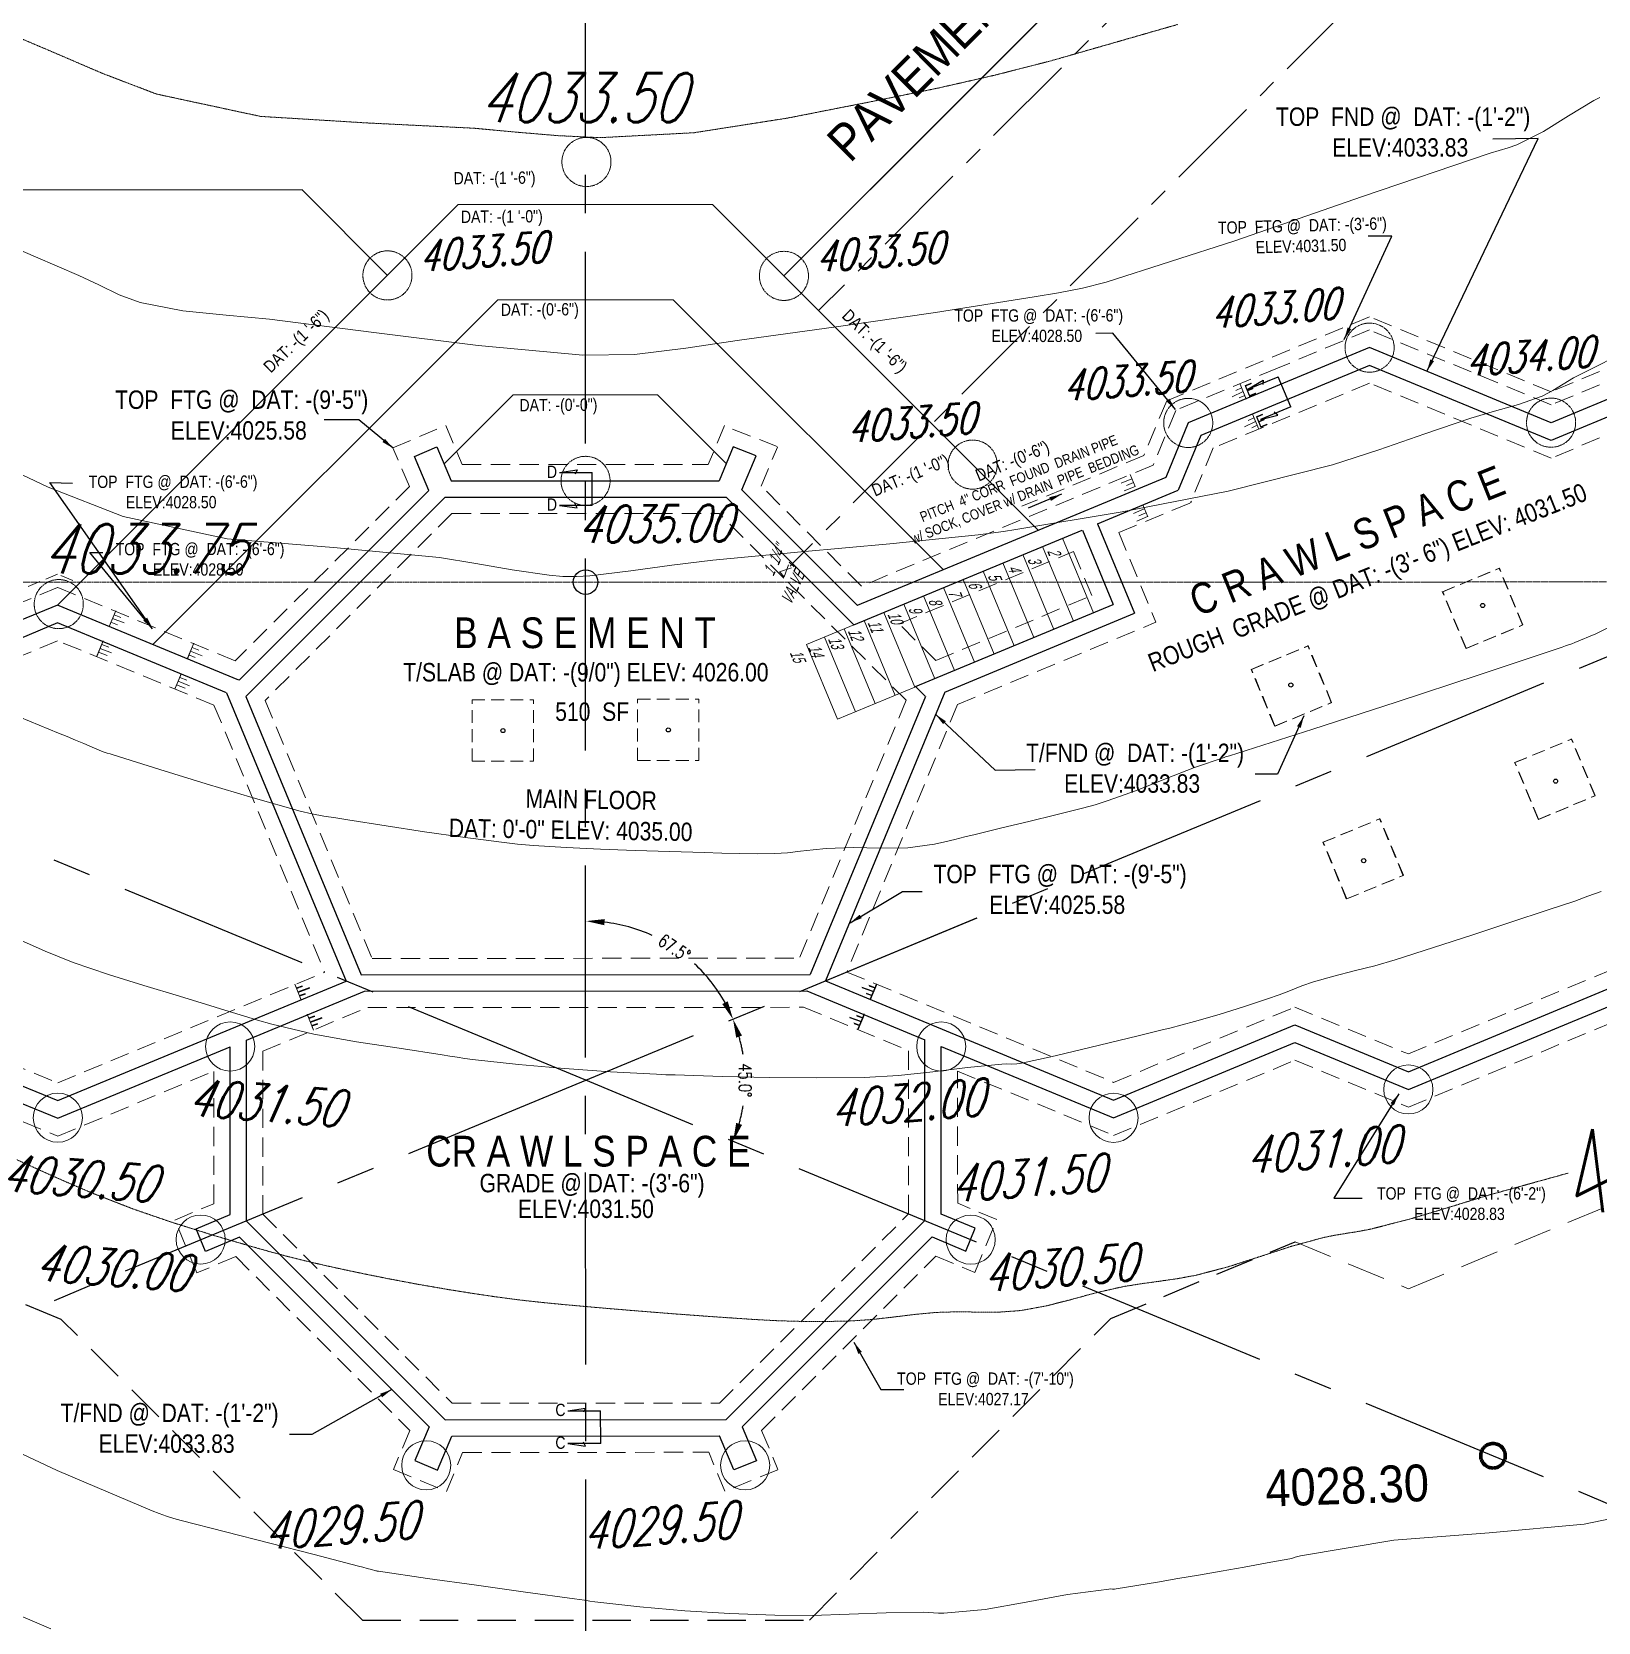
# Model space of a CAD drawing. Header units: inches. Extents: x 2775 to 17527, y 515 to 14737.
# Drawn here: x 8597 to 9363, y 2560 to 3337 of the extents above; entities that cross this region are included whole.
import ezdxf
from ezdxf.enums import TextEntityAlignment as Align

# ---------------------------------------------------------------- set-up
doc = ezdxf.new("R2010")
doc.units = ezdxf.units.IN
doc.header["$LTSCALE"] = 0.5
doc.header["$MEASUREMENT"] = 0
doc.header["$PDMODE"] = 1
for name, pattern in [('CENTER', [2, 1.25, -0.25, 0.25, -0.25]), ('HIDDEN', [0.375, 0.25, -0.125]), ('PHANTOM', [2.5, 1.25, -0.25, 0.25, -0.25, 0.25, -0.25])]:
    doc.linetypes.add(name, pattern=pattern)
doc.layers.get('Defpoints').update_dxf_attribs({"linetype": 'CONTINUOUS'})
for name, color, linetype, lineweight in [('ARCHENT RD', 3, 'CENTER', 20), ('BALCONY', 7, 'CONTINUOUS', 20), ('CONCRETE', 7, 'CONTINUOUS', 30), ('CONTROL', 6, 'CENTER', 25), ('DOORS', 7, 'CONTINUOUS', 30), ('FOOTING', 7, 'HIDDEN', 20), ('FOOTING TEXT', 7, 'CONTINUOUS', 9), ('FOOTING TILE', 3, 'HIDDEN', 20), ('FOUNDATION', 7, 'CONTINUOUS', 30), ('GRID', 1, 'CENTER', 35), ('LAYOUT', 6, 'CENTER', 25), ('V-BNDY', 3, 'PHANTOM', 40), ('VX-TOPO-MAJR', 1, 'HIDDEN', 20), ('VX-TOPO-MINR', 7, 'CONTINUOUS', 5)]:
    doc.layers.add(name, color=color, linetype=linetype, lineweight=lineweight)
for name, color, linetype in [('CONC', 7, 'CONTINUOUS'), ('FOUNDATION TEXT', 7, 'CONTINUOUS'), ('STEEL', 5, 'CONTINUOUS'), ('TEXT', 7, 'CONTINUOUS')]:
    doc.layers.add(name, color=color, linetype=linetype)
doc.styles.add('ARCHENT', font='technical.ttf', dxfattribs={"height": 6})
doc.styles.add('ARCHENTLTD', font='technical.ttf', dxfattribs={"height": 6})
doc.styles.add('BEI', font='romans.shx', dxfattribs={"width": 0.75})
doc.styles.add('EXIST', font='romans.shx', dxfattribs={"width": 0.75, "oblique": 20, "height": 12})
doc.styles.add('SPHAND', font='SPHAND', dxfattribs={"bigfont": 'SPHAND'})
doc.dimstyles.new('ARCHENTLTD', dxfattribs={"dimtxt": 12, "dimasz": 6, "dimexe": 9, "dimexo": 3, "dimgap": 1, "dimtad": 0, "dimdec": 3, "dimzin": 1, "dimdsep": 46, "dimlunit": 4, "dimtxsty": 'ARCHENT', "dimcen": 6, "dimadec": 3, "dimazin": 0, "dimtfac": 1, "dimtdec": 3, "dimtofl": 0, "dimtmove": 0, "dimatfit": 3, "dimfxl": 1, "dimfrac": 2, "dimtolj": 1, "dimtzin": 0, "dimarcsym": 0})
doc.dimstyles.get("Standard").update_dxf_attribs({"dimscale": 50, "dimtxt": 0.18, "dimasz": 0.18, "dimexe": 0.18, "dimexo": 0.0625, "dimgap": 0.09, "dimtad": 0, "dimtoh": 1, "dimzin": 0, "dimdsep": 46, "dimtxsty": 'BEI', "dimcen": 0.09, "dimclrd": 256, "dimclre": 256, "dimclrt": 256, "dimadec": 1, "dimazin": 0, "dimtfac": 1, "dimtofl": 0, "dimtmove": 0, "dimatfit": 3, "dimfxl": 1, "dimtolj": 1, "dimtzin": 0, "dimlwd": -1, "dimlwe": -1, "dimarcsym": 0})

# ---------------------------------------------------------------- blocks, each defined once
blk = doc.blocks.new('*D20')
at = {"layer": 'Defpoints', "color": 0, "lineweight": 20, "ltscale": 50, "transparency": 16777216}
for p in [(6836, 3664.75, -44590.32), (10029.33, 3306.13, -44590.32), (8945.49, 2814.56), (10029.33, 2344.7, -44590.32), (7516.36, 2264.17, -44590.32)]:
    blk.add_point(p, dxfattribs=at)
at = {"layer": 'LAYOUT', "ltscale": 50, "transparency": 16777216}
for start, end in [(9.28358, 15.90248), (344.15887, 350.77777)]:
    blk.add_arc((8868.19, 2824.69), 77.96, start, end, dxfattribs=at)
at = {"layer": 'LAYOUT', "lineweight": 20, "ltscale": 50, "transparency": 16777216}
for points in [[(8941.75, 2845.56), (8944.58, 2846.54), (8940.21, 2854.55)], [(8944.61, 2802.91), (8941.77, 2803.9), (8940.24, 2794.9)]]:
    blk.add_solid(points, dxfattribs=at)
at = {"layer": 'LAYOUT', "color": 6, "ltscale": 50, "transparency": 16777216, "insert": (8946.15, 2824.73), "char_height": 6.25, "attachment_point": 5, "rotation": 270.03067, "style": 'BEI'}
blk.add_mtext('\\A1;45.0°', dxfattribs=at)
blk = doc.blocks.new('*D21')
at = {"layer": 'Defpoints', "color": 0, "lineweight": 20, "ltscale": 50, "transparency": 16777216}
for p in [(8868.24, 3932.02, -44590.32), (10029.59, 3306.24, -44590.32), (8923.35, 2879.75), (7516.61, 2264.28, -44590.32), (8868.54, 2086, -44590.32)]:
    blk.add_point(p, dxfattribs=at)
at = {"layer": 'LAYOUT', "ltscale": 50, "transparency": 16777216}
for start, end in [(65.46387, 83.37048), (29.15928, 47.06589)]:
    blk.add_arc((8868.42, 2824.78), 77.72, start, end, dxfattribs=at)
at = {"layer": 'LAYOUT', "lineweight": 20, "ltscale": 50, "transparency": 16777216}
for points in [[(8877.3, 2900.48), (8877.47, 2903.48), (8868.4, 2902.5)], [(8937.63, 2863.3), (8934.93, 2861.99), (8940.21, 2854.55)]]:
    blk.add_solid(points, dxfattribs=at)
at = {"layer": 'LAYOUT', "color": 6, "lineweight": 9, "ltscale": 50, "transparency": 16777216, "insert": (8911.58, 2889.41), "char_height": 6.25, "attachment_point": 5, "rotation": 326.26488, "style": 'BEI'}
blk.add_mtext('\\A1;67.5°', dxfattribs=at)

msp = doc.modelspace()

# ---------------------------------------------------------------- linework, layer by layer
at = {"layer": 'ARCHENT RD', "color": 5, "lineweight": 20, "ltscale": 75}
for p, q in [((9509.451, 3617.353), (8969.302, 3077.222)), ((8969.302, 3077.222), (8968.07, 3075.985))]:
    msp.add_line(p, q, dxfattribs=at)
at = {"layer": 'ARCHENT RD', "color": 7, "linetype": 'Continuous', "lineweight": 30, "ltscale": 7.5}
for p, q in [((9204.011, 3456.806), (8965.073, 3217.791)), ((8729.598, 3259.79), (8771.241, 3218.018))]:
    msp.add_line(p, q, dxfattribs=at)
at = {"layer": 'ARCHENT RD', "color": 6, "linetype": 'Continuous', "ltscale": 7.5}
msp.add_line((9204.061, 3456.785), (9007.266, 3259.926), dxfattribs=at)
at = {"layer": 'ARCHENT RD', "color": 4, "lineweight": 20, "ltscale": 75}
msp.add_line((9206.817, 3425.603), (8982.043, 3200.836), dxfattribs=at)
at = {"layer": 'ARCHENT RD'}
for centre in [(8868.553, 3273.497), (8771.266, 3218.043), (8965.098, 3217.816), (9251.408, 3182.745), (9162.739, 3145.964), (9340.128, 3146.07), (9057.359, 3125.586), (8868.118, 3117.637), (8610.588, 3057.413)]:
    msp.add_circle(centre, 12, dxfattribs=at)
at = {"layer": 'ARCHENT RD', "linetype": 'Continuous'}
for centre in [(8694.377, 2841.245), (9041.995, 2841.211), (9270.366, 2820.256), (8610.114, 2806.424), (9126.251, 2806.375), (8679.977, 2746.859), (9056.377, 2746.822), (8790.22, 2636.541), (8946.134, 2636.557)]:
    msp.add_circle(centre, 12, dxfattribs=at)
at = {"layer": 'BALCONY', "color": 3, "linetype": 'HIDDEN', "lineweight": 25, "ltscale": 150}
for p, q in [((8611.806, 2707.88), (8355.849, 2813.822)), ((9124.839, 2708.344), (9214.989, 2745.761)), ((8759.007, 2560.823), (8611.806, 2707.88)), ((8977.568, 2560.929), (9124.839, 2708.344)), ((8759.007, 2560.823), (8977.568, 2560.929)), ((8759.039, 2560.809), (8977.6, 2560.916))]:
    msp.add_line(p, q, dxfattribs=at)
at = {"layer": 'BALCONY', "color": 3, "linetype": 'HIDDEN', "lineweight": 20, "ltscale": 150}
for p, q in [((9270.421, 2722.846), (9475.098, 2807.726)), ((9214.989, 2745.761), (9270.421, 2722.846))]:
    msp.add_line(p, q, dxfattribs=at)
at = {"layer": 'CONC', "color": 7, "linetype": 'Continuous', "lineweight": 30, "ltscale": 10}
msp.add_line((8729.598, 3259.79), (8538.231, 3259.696), dxfattribs=at)
at = {"layer": 'CONCRETE', "lineweight": 20, "ltscale": 75}
for p, q in [((8805.875, 3252.643), (8610.037, 3056.856)), ((8805.875, 3252.643), (8930.204, 3252.63)), ((9089.521, 3093.453), (8930.204, 3252.63)), ((8825.226, 3206.141), (8656.653, 3037.612)), ((8825.226, 3206.141), (8910.953, 3206.132)), ((9043.04, 3074.161), (8910.953, 3206.132)), ((8832.659, 3159.64), (8798.949, 3125.939)), ((8936.895, 3126.06), (8903.292, 3159.633))]:
    msp.add_line(p, q, dxfattribs=at)
at = {"layer": 'DOORS', "lineweight": 20, "ltscale": 75}
msp.add_line((8832.659, 3159.64), (8903.292, 3159.633), dxfattribs=at)
at = {"layer": 'FOOTING', "ltscale": 75}
for p, q in [((9251.403, 3191.404), (9206.319, 3172.699)), ((9340.124, 3154.729), (9251.404, 3191.404)), ((9428.789, 3191.53), (9340.121, 3154.729)), ((9206.319, 3172.699), (9156.633, 3152.084)), ((9251.421, 3165.428), (9175.01, 3133.725)), ((9340.14, 3128.752), (9251.42, 3165.428)), ((9428.81, 3165.554), (9340.142, 3128.752)), ((9156.631, 3152.082), (9145.593, 3125.387)), ((8773.954, 3133.726), (8799.682, 3144.779)), ((8799.791, 3144.735), (8807.76, 3125.643)), ((8935.984, 3144.681), (8928.072, 3125.63)), ((8961.847, 3134.373), (8935.775, 3144.593)), ((8781.992, 3114.823), (8773.982, 3133.791)), ((8953.967, 3115.112), (8961.954, 3134.12)), ((9175.012, 3133.725), (9163.926, 3106.915)), ((8807.76, 3125.643), (8928.072, 3125.63)), ((9145.594, 3125.388), (9002.942, 3066.18)), ((9135.215, 3118.659), (9129.926, 3116.47)), ((9135.98, 3116.811), (9132.539, 3115.387)), ((8781.992, 3114.823), (8696.834, 3029.688)), ((9002.942, 3066.18), (8953.967, 3115.112)), ((9136.745, 3114.963), (9131.456, 3112.774)), ((8802.754, 3101.644), (8711.467, 3010.38)), ((8802.754, 3101.644), (8933.505, 3101.63)), ((9024.813, 3010.402), (8933.505, 3101.63)), ((9128.825, 3092.347), (9163.926, 3106.915)), ((9141.26, 3103.917), (9135.988, 3101.687)), ((9142.039, 3102.075), (9138.609, 3100.624)), ((9142.818, 3100.233), (9137.546, 3098.003)), ((9128.825, 3092.347), (9146.985, 3048.596)), ((9021.385, 3047.753), (9106.659, 3083.146)), ((9106.659, 3083.146), (9115.618, 3061.562)), ((8610.027, 3065.518), (8591.802, 3057.964)), ((8696.815, 3029.688), (8610.023, 3065.516)), ((9039.283, 3029.87), (9115.616, 3061.56)), ((8638.315, 3053.845), (8635.262, 3046.45)), ((9039.283, 3029.87), (9021.385, 3047.753)), ((9049.92, 3008.3), (9146.984, 3048.597)), ((8610.041, 3039.544), (8591.819, 3031.991)), ((8686.454, 3008), (8610.041, 3039.544)), ((8632.184, 3039.066), (8629.083, 3031.692)), ((8676.514, 3038.076), (8673.461, 3030.681)), ((8670.409, 3023.287), (8667.356, 3015.892)), ((8686.473, 3008), (8740.572, 2877.513)), ((8711.467, 3010.38), (8763.759, 2884.251)), ((9024.813, 3010.402), (8972.605, 2884.364)), ((9049.92, 3008.3), (8995.793, 2877.627)), ((8763.759, 2884.251), (8972.605, 2884.364)), ((9270.357, 2837.573), (9393.865, 2888.791)), ((8610.07, 2823.434), (8740.572, 2877.513)), ((8995.793, 2877.627), (9126.241, 2823.692)), ((9270.371, 2811.597), (9412.162, 2870.397)), ((8710.325, 2839), (8761.605, 2860.25)), ((8761.605, 2860.25), (8974.731, 2860.365)), ((8974.731, 2860.365), (9025.996, 2839.169)), ((9126.238, 2823.692), (9214.906, 2860.494)), ((9214.909, 2860.494), (9270.356, 2837.573)), ((8533.572, 2854.998), (8610.063, 2823.434)), ((8710.364, 2759.252), (8710.325, 2839)), ((9026.035, 2759.425), (9025.996, 2839.169)), ((8515.226, 2836.606), (8610.09, 2797.459)), ((8610.082, 2797.459), (8686.33, 2829.057)), ((8686.362, 2764.391), (8686.33, 2829.057)), ((9050.032, 2764.622), (9050.001, 2829.244)), ((9050.001, 2829.244), (9126.256, 2797.716)), ((9126.259, 2797.716), (9214.927, 2834.518)), ((9214.925, 2834.518), (9270.371, 2811.597)), ((8667.283, 2756.428), (8686.362, 2764.391)), ((8710.364, 2759.252), (8802.863, 2666.843)), ((8933.606, 2666.907), (9026.035, 2759.427)), ((9069.114, 2756.689), (9050.032, 2764.622)), ((8678.085, 2730.588), (8667.28, 2756.42)), ((9058.459, 2730.833), (9069.095, 2756.735)), ((8697.093, 2738.585), (8678.12, 2730.573)), ((8697.093, 2738.585), (8782.198, 2653.563)), ((8954.172, 2653.535), (9039.35, 2738.797)), ((9039.35, 2738.797), (9058.369, 2730.795)), ((8802.861, 2666.844), (8933.608, 2666.908)), ((8782.198, 2653.563), (8774.205, 2634.583)), ((8954.172, 2653.535), (8962.174, 2634.544)), ((8800.07, 2623.771), (8808.009, 2642.847)), ((8808.009, 2642.847), (8928.324, 2642.905)), ((8936.263, 2623.842), (8928.324, 2642.905)), ((8774.219, 2634.547), (8800.062, 2623.768)), ((8962.114, 2634.4), (8936.162, 2623.884))]:
    msp.add_line(p, q, dxfattribs=at)
at = {"layer": 'FOOTING', "lineweight": 9, "ltscale": 75}
for p, q in [((9188.069, 3164.944), (9191.126, 3157.552)), ((9189.598, 3161.248), (9184.145, 3158.743)), ((9188.763, 3163.065), (9186.037, 3161.813)), ((9190.433, 3159.431), (9187.706, 3158.178)), ((9194.82, 3148.427), (9192.094, 3147.175)), ((9194.126, 3150.306), (9197.183, 3142.914)), ((9195.655, 3146.61), (9190.202, 3144.105)), ((9196.49, 3144.792), (9193.763, 3143.54)), ((8638.417, 3054.13), (8635.378, 3046.73)), ((8636.067, 3048.611), (8639.238, 3047.339)), ((8636.897, 3050.43), (8642.527, 3048.208)), ((8637.728, 3052.249), (8640.901, 3050.928)), ((8632.373, 3039.487), (8629.285, 3032.107)), ((8629.986, 3033.983), (8634.285, 3032.369)), ((8630.829, 3035.797), (8636.408, 3033.599)), ((8631.671, 3037.611), (8635.039, 3036.347)), ((8676.642, 3038.35), (8673.577, 3030.961)), ((8674.164, 3032.557), (8677.335, 3031.285)), ((8674.994, 3034.376), (8680.624, 3032.154)), ((8675.825, 3036.195), (8678.998, 3034.874)), ((8670.438, 3023.255), (8667.509, 3016.327)), ((8668.083, 3017.929), (8672.381, 3016.315)), ((8668.926, 3019.743), (8674.505, 3017.545)), ((8669.768, 3021.557), (8673.135, 3020.293)), ((8725.965, 2871.677), (8729, 2864.275)), ((8726.135, 2871.332), (8729.169, 2863.93)), ((8726.796, 2869.855), (8729.613, 2870.885)), ((8726.965, 2869.509), (8729.783, 2870.539)), ((8727.483, 2867.976), (8733.118, 2870.037)), ((8727.652, 2867.631), (8733.287, 2869.691)), ((9008.771, 2868.205), (9003.14, 2870.275)), ((9008.941, 2867.859), (9003.309, 2869.93)), ((9009.461, 2870.082), (9006.646, 2871.117)), ((9009.631, 2869.736), (9006.815, 2870.772)), ((9010.295, 2871.903), (9007.247, 2864.506)), ((9010.465, 2871.558), (9007.417, 2864.161)), ((8728.169, 2866.098), (8730.987, 2867.128)), ((8728.339, 2865.753), (8731.157, 2866.783)), ((9008.081, 2866.328), (9005.265, 2867.363)), ((9008.251, 2865.982), (9005.435, 2867.017)), ((8731.971, 2857.018), (8735.005, 2849.616)), ((8732.141, 2856.673), (8735.175, 2849.271)), ((8732.801, 2855.196), (8735.619, 2856.226)), ((8732.971, 2854.85), (8735.789, 2855.88)), ((8733.488, 2853.317), (8739.123, 2855.378)), ((8733.658, 2852.972), (8739.293, 2855.032)), ((8734.175, 2851.439), (8736.993, 2852.469)), ((9002.739, 2853.556), (8997.108, 2855.627)), ((9002.909, 2853.211), (8997.277, 2855.281)), ((9002.049, 2851.679), (8999.233, 2852.714)), ((9002.219, 2851.334), (8999.403, 2852.369)), ((9003.429, 2855.434), (9000.614, 2856.469)), ((9003.599, 2855.088), (9000.783, 2856.123)), ((9004.263, 2857.255), (9001.215, 2849.858)), ((9004.433, 2856.909), (9001.385, 2849.513)), ((8734.345, 2851.093), (8737.162, 2852.124))]:
    msp.add_line(p, q, dxfattribs=at)
at = {"layer": 'FOOTING', "lineweight": 20, "ltscale": 50}
for p, q in [((9134.371, 3120.73), (9137.437, 3113.341)), ((9140.538, 3105.87), (9143.605, 3098.481))]:
    msp.add_line(p, q, dxfattribs=at)
at = {"layer": 'FOOTING', "ltscale": 50}
for p, q in [((9286.992, 3063.441), (9314.708, 3074.922)), ((9287.181, 3063.441), (9314.898, 3074.922)), ((9326.141, 3047.32), (9314.66, 3075.037)), ((9326.331, 3047.32), (9314.85, 3075.037)), ((9298.424, 3035.84), (9286.944, 3063.556)), ((9298.614, 3035.84), (9287.134, 3063.556)), ((9298.472, 3035.725), (9326.188, 3047.205)), ((9298.662, 3035.725), (9326.378, 3047.205)), ((9193.506, 3025.518), (9221.222, 3036.999)), ((9193.695, 3025.518), (9221.412, 3036.999)), ((9232.655, 3009.397), (9221.174, 3037.114)), ((9232.845, 3009.397), (9221.364, 3037.114)), ((9204.939, 2997.917), (9193.458, 3025.633)), ((9205.128, 2997.917), (9193.648, 3025.633)), ((8812.671, 3010.626), (8842.611, 3010.626)), ((8812.671, 2980.626), (8812.671, 3010.626)), ((8842.611, 2980.626), (8842.611, 3010.626)), ((8893.541, 2980.927), (8893.541, 3010.927)), ((8893.541, 3010.927), (8923.481, 3010.927)), ((8923.481, 2980.927), (8923.481, 3010.927)), ((9204.986, 2997.802), (9232.703, 3009.282)), ((9205.176, 2997.802), (9232.892, 3009.282)), ((9322.329, 2979.945), (9350.045, 2991.426)), ((9322.519, 2979.945), (9350.235, 2991.426)), ((9361.478, 2963.824), (9349.998, 2991.541)), ((9361.668, 2963.824), (9350.188, 2991.541)), ((8812.671, 2980.626), (8842.611, 2980.626)), ((8893.541, 2980.927), (8923.481, 2980.927)), ((9333.762, 2952.344), (9322.281, 2980.06)), ((9333.952, 2952.344), (9322.471, 2980.06)), ((9333.81, 2952.229), (9361.526, 2963.709)), ((9333.999, 2952.229), (9361.716, 2963.709)), ((9228.587, 2941.023), (9256.303, 2952.503)), ((9228.776, 2941.023), (9256.493, 2952.503)), ((9267.736, 2924.902), (9256.255, 2952.618)), ((9267.926, 2924.902), (9256.445, 2952.618)), ((9240.02, 2913.421), (9228.539, 2941.138)), ((9240.209, 2913.421), (9228.729, 2941.138)), ((9240.067, 2913.306), (9267.784, 2924.787)), ((9240.257, 2913.306), (9267.973, 2924.787))]:
    msp.add_line(p, q, dxfattribs=at)
at = {"layer": 'FOOTING TEXT', "linetype": 'Continuous', "lineweight": 30, "ltscale": 25}
for p, q in [((9191.92, 3162.403), (9206.704, 3168.529)), ((9191.92, 3162.403), (9199.42, 3166.892)), ((9199.42, 3166.892), (9199.225, 3164.675)), ((9212.831, 3153.745), (9206.704, 3168.529)), ((9212.831, 3153.745), (9198.047, 3147.619)), ((9198.057, 3147.61), (9206.532, 3149.748)), ((9206.532, 3149.748), (9204.825, 3151.176)), ((8855.376, 3121.686), (8864.023, 3122.955)), ((8855.376, 3121.686), (8871.379, 3121.674)), ((8864.023, 3122.955), (8862.993, 3120.983)), ((8871.366, 3105.671), (8871.379, 3121.674)), ((8871.366, 3105.671), (8855.363, 3105.683)), ((8855.37, 3105.67), (8864.017, 3104.395)), ((8864.017, 3104.395), (8862.988, 3106.368)), ((8859.499, 2663.18), (8868.146, 2664.458)), ((8859.499, 2663.18), (8875.502, 2663.183)), ((8868.146, 2664.458), (8867.117, 2662.484)), ((8875.505, 2647.18), (8875.502, 2663.183)), ((8875.505, 2647.18), (8859.502, 2647.177)), ((8859.508, 2647.165), (8868.156, 2645.897)), ((8868.156, 2645.897), (8867.125, 2647.87))]:
    msp.add_line(p, q, dxfattribs=at)
at = {"layer": 'FOOTING TILE', "ltscale": 75}
for p, q in [((9251.357, 3197.881), (9152.22, 3156.749)), ((9340.117, 3161.223), (9251.357, 3197.881)), ((9428.823, 3198.009), (9340.117, 3161.223)), ((9152.22, 3156.749), (9140.999, 3129.977)), ((9140.999, 3129.977), (9081.332, 3105.197))]:
    msp.add_line(p, q, dxfattribs=at)
at = {"layer": 'FOOTING TILE', "color": 5, "ltscale": 50}
for p, q in [((8965.248, 3070.757), (8967.697, 3077.936)), ((8967.697, 3077.936), (8970.022, 3075.62)), ((8962.853, 3073.142), (8970.022, 3075.62)), ((8962.853, 3073.142), (8965.248, 3070.757))]:
    msp.add_line(p, q, dxfattribs=at)
at = {"layer": 'FOOTING TILE', "ltscale": 50}
for p, q in [((8610.018, 3072.01), (8591.797, 3064.457)), ((8617.394, 3068.927), (8610.018, 3072.01))]:
    msp.add_line(p, q, dxfattribs=at)
at = {"layer": 'FOUNDATION', "ltscale": 75}
for p, q in [((9251.409, 3182.745), (9209.385, 3165.309)), ((9340.129, 3146.07), (9251.409, 3182.745)), ((9428.796, 3182.872), (9340.129, 3146.07)), ((9251.415, 3174.086), (9168.885, 3139.845)), ((9340.135, 3137.411), (9251.415, 3174.086)), ((9428.802, 3174.213), (9340.135, 3137.411)), ((9209.385, 3165.309), (9162.758, 3145.964)), ((9162.758, 3145.964), (9151.721, 3119.269)), ((9168.885, 3139.845), (9157.799, 3113.034)), ((9151.721, 3119.269), (9000.967, 3056.699)), ((8791.457, 3112.973), (8698.715, 3020.256)), ((8799.442, 3109.644), (8702.029, 3012.257)), ((8999.266, 3047.235), (8936.817, 3109.63)), ((9001.07, 3056.742), (8944.508, 3113.254)), ((8609.956, 3056.889), (8591.735, 3049.336)), ((8698.696, 3020.256), (8609.956, 3056.889)), ((8610.031, 3048.2), (8591.813, 3040.648)), ((8692.573, 3014.129), (8610.031, 3048.2)), ((9034.103, 3012.429), (9029.416, 3017.112)), ((9270.361, 2828.914), (9399.989, 2882.671)), ((9270.366, 2820.256), (9406.038, 2876.518)), ((8610.073, 2814.775), (8751.026, 2873.186)), ((8702.323, 2844.344), (8760.01, 2868.249)), ((8976.318, 2868.365), (9033.993, 2844.519)), ((8985.338, 2873.293), (9126.245, 2815.034)), ((8527.459, 2848.867), (8610.073, 2814.775)), ((9126.245, 2815.034), (9214.914, 2851.836)), ((9214.914, 2851.836), (9270.361, 2828.914)), ((8521.339, 2842.738), (8610.079, 2806.118)), ((8610.079, 2806.118), (8694.324, 2841.029)), ((9041.995, 2841.211), (9126.251, 2806.375)), ((9126.251, 2806.375), (9214.92, 2843.176)), ((9214.92, 2843.176), (9270.366, 2820.256)), ((8702.366, 2755.934), (8799.552, 2658.842)), ((8936.925, 2658.91), (9034.036, 2756.116)), ((8698.939, 2748.049), (8791.66, 2655.419)), ((8944.711, 2655.384), (9037.493, 2748.257)), ((8799.552, 2658.842), (8936.925, 2658.91)), ((8802.673, 2650.844), (8933.657, 2650.908))]:
    msp.add_line(p, q, dxfattribs=at)
at = {"layer": 'FOUNDATION', "ltscale": 1.5}
for p, q in [((8784.463, 3129.533), (8795.49, 3134.271)), ((8795.49, 3134.271), (8802.429, 3117.644)), ((8940.304, 3134.225), (8933.412, 3117.63)), ((8951.48, 3129.844), (8940.304, 3134.225)), ((8791.457, 3112.973), (8785.294, 3127.567)), ((8944.508, 3113.254), (8951.48, 3129.844)), ((9058.656, 2752.373), (9042.035, 2759.284)), ((8677.747, 2752.127), (8694.364, 2759.062)), ((8682.378, 2741.055), (8677.747, 2752.127)), ((9054.097, 2741.272), (9058.656, 2752.373)), ((8698.939, 2748.049), (8682.378, 2741.055)), ((9037.493, 2748.257), (9054.097, 2741.272)), ((8791.66, 2655.419), (8784.683, 2638.851)), ((8795.758, 2634.231), (8802.673, 2650.844)), ((8940.572, 2634.303), (8933.657, 2650.908)), ((8944.711, 2655.384), (8951.695, 2638.81)), ((8784.683, 2638.851), (8795.758, 2634.231)), ((8951.695, 2638.81), (8940.572, 2634.303))]:
    msp.add_line(p, q, dxfattribs=at)
at = {"layer": 'FOUNDATION', "ltscale": 50}
for p, q in [((8791.457, 3112.973), (8784.464, 3129.534)), ((8802.429, 3117.644), (8933.412, 3117.63)), ((8799.442, 3109.644), (8936.817, 3109.63)), ((9118.37, 3096.669), (9157.799, 3113.034)), ((8999.266, 3047.235), (9110.972, 3093.599)), ((9110.981, 3093.602), (9126.074, 3057.24)), ((9118.369, 3096.669), (9136.529, 3052.918)), ((9029.416, 3017.112), (9126.072, 3057.239)), ((9043.795, 3014.42), (9136.528, 3052.918)), ((8692.593, 3014.129), (8751.026, 2873.186)), ((8702.029, 3012.257), (8758.416, 2876.248)), ((9034.262, 3012.309), (8977.952, 2876.366)), ((9043.795, 3014.42), (8985.338, 2873.293)), ((8758.416, 2876.248), (8977.952, 2876.366)), ((8760.01, 2868.249), (8976.318, 2868.365)), ((8694.364, 2759.062), (8694.324, 2841.029)), ((8702.366, 2755.934), (8702.323, 2844.344)), ((9034.036, 2756.116), (9033.993, 2844.519)), ((9042.035, 2759.284), (9041.995, 2841.211))]:
    msp.add_line(p, q, dxfattribs=at)
at = {"layer": 'FOUNDATION', "lineweight": 20, "ltscale": 50}
for p, q in [((9091.564, 3085.602), (9106.711, 3049.107)), ((9101.262, 3089.627), (9116.409, 3053.132)), ((9081.866, 3081.576), (9097.014, 3045.082)), ((9062.471, 3073.526), (9077.618, 3037.031)), ((9072.169, 3077.551), (9087.283, 3041.136)), ((9043.075, 3065.476), (9058.222, 3028.981)), ((9052.773, 3069.501), (9067.92, 3033.006)), ((9023.679, 3057.426), (9038.826, 3020.931)), ((9033.377, 3061.451), (9048.524, 3024.956)), ((8999.266, 3047.235), (8976.188, 3037.656)), ((9004.304, 3049.326), (9019.451, 3012.831)), ((9014.002, 3053.351), (9029.149, 3016.856)), ((8984.908, 3041.276), (9000.056, 3004.781)), ((8994.606, 3045.301), (9009.753, 3008.806)), ((8976.188, 3037.656), (8991.335, 3001.162)), ((9029.149, 3016.856), (8991.335, 3001.162))]:
    msp.add_line(p, q, dxfattribs=at)
at = {"layer": 'GRID', "color": 1, "linetype": 'Continuous', "lineweight": 30, "ltscale": 50}
msp.add_circle((8868.119, 3068.158), 6, dxfattribs=at)
at = {"layer": 'LAYOUT', "color": 6, "ltscale": 150}
for p, q in [((8868.279, 2085.893), (8867.978, 3931.915)), ((8868.19, 2824.687), (6932.682, 3626.048)), ((8868.19, 2824.688), (6932.682, 3626.048)), ((10029.327, 3305.87), (8868.158, 2824.674)), ((10029.327, 3305.869), (8868.158, 2824.674)), ((8868.158, 2824.674), (7515.997, 2264.329)), ((8868.158, 2824.674), (7515.997, 2264.33)), ((10029.327, 2343.941), (8868.19, 2824.688)), ((10029.327, 2343.94), (8868.19, 2824.687))]:
    msp.add_line(p, q, dxfattribs=at)
at = {"layer": 'LAYOUT', "color": 30, "lineweight": 106, "ltscale": 150}
msp.add_circle((9311.749, 2641.23), 6, dxfattribs=at)
at = {"layer": 'STEEL', "color": 30, "lineweight": 30, "ltscale": 50}
for centre in [(9306.67, 3056.758), (9212.919, 3017.861), (8827.704, 2995.612), (8908.574, 2995.914), (9342.339, 2970.87), (9248.521, 2932.015)]:
    msp.add_circle(centre, 1, dxfattribs=at)
at = {"layer": 'V-BNDY', "color": 1, "lineweight": 20, "ltscale": 1.5}
msp.add_line((5667.939, 3067.71), (10029.327, 3068.32), dxfattribs=at)
at = {"layer": 'VX-TOPO-MAJR'}
for points in [[(8580.741, 3338.643), (8606.442, 3327.715), (8632.119, 3316.705), (8658.398, 3306.662), (8709.215, 3295.756), (8761.327, 3292.551), (8813.56, 3289.979), (8834.112, 3288.064), (8854.655, 3286.34), (8875.191, 3285.361), (8921.027, 3287.763), (8966.692, 3294.894), (9012.136, 3303.819), (9040.311, 3309.567), (9068.314, 3315.912), (9096.187, 3323.063), (9157.806, 3340.747)], [(8580.741, 3338.643), (8606.442, 3327.715), (8632.119, 3316.705), (8658.398, 3306.662), (8709.215, 3295.756), (8761.327, 3292.551), (8813.56, 3289.979), (8834.112, 3288.064), (8854.655, 3286.34), (8875.191, 3285.361), (8921.027, 3287.763), (8966.692, 3294.894), (9012.136, 3303.819), (9040.311, 3309.567), (9068.314, 3315.912), (9096.187, 3323.063), (9157.806, 3340.747)], [(9348.427, 2779.327), (9309.468, 2768.549), (9290.52, 2762.727), (9271.539, 2757.016), (9252.393, 2752.081), (9246.564, 2750.944), (9240.689, 2749.999), (9234.814, 2749.048), (9228.988, 2747.894), (9213.208, 2743.582), (9197.61, 2738.492), (9181.995, 2733.466), (9166.161, 2729.347), (9157.302, 2727.742), (9148.375, 2726.466), (9139.441, 2725.244), (9130.564, 2723.803), (9118.137, 2720.983), (9105.789, 2717.64), (9093.409, 2714.472), (9080.883, 2712.179), (9070.486, 2711.426), (9060.025, 2711.426), (9049.547, 2711.57), (9039.101, 2711.25), (9028.743, 2710.243), (9018.402, 2708.969), (9008.054, 2707.796), (8997.675, 2707.09), (8985.956, 2706.834), (8974.234, 2706.861), (8962.512, 2707.178), (8950.793, 2707.794), (8937.834, 2708.663), (8924.892, 2709.574), (8911.958, 2710.533), (8899.023, 2711.547), (8886.108, 2712.603), (8873.198, 2713.699), (8860.293, 2714.851), (8847.391, 2716.077), (8835.871, 2717.35), (8824.384, 2718.863), (8812.918, 2720.56), (8801.464, 2722.384), (8786.17, 2725.013), (8770.93, 2727.882), (8755.732, 2730.97), (8740.562, 2734.253), (8731.771, 2736.293), (8723.026, 2738.482), (8714.313, 2740.807), (8705.624, 2743.252), (8685.946, 2749.028), (8666.388, 2755.138), (8647.022, 2761.793), (8627.922, 2769.203), (8621.103, 2772.069), (8614.316, 2774.994), (8607.555, 2777.973), (8600.815, 2781.003), (8589.76, 2786.038)]]:
    msp.add_lwpolyline(points, dxfattribs=at)
at = {"layer": 'VX-TOPO-MINR', "ltscale": 50}
for points in [[(8578.05, 3236.169), (8599.225, 3227.129), (8620.395, 3218.081), (8630.251, 3213.388), (8640.063, 3208.594), (8650.315, 3204.8), (8671.252, 3200.706), (8692.435, 3198.594), (8713.644, 3196.601), (8764.608, 3190.077), (8815.57, 3183.769), (8866.757, 3179.082), (8891.978, 3179.45), (8917.122, 3182.535), (8942.187, 3186.282), (8990.672, 3192.967), (9039.114, 3199.996), (9087.5, 3207.556), (9099.305, 3209.513), (9111.047, 3211.78), (9122.646, 3214.727), (9185.604, 3234.902), (9247.95, 3256.547), (9310.379, 3277.839), (9314.758, 3279.131), (9319.151, 3280.383), (9323.46, 3281.907), (9336.37, 3288.436), (9348.705, 3296.039), (9361.088, 3303.524), (9363.911, 3304.974)], [(8569.898, 3131.377), (8605.365, 3114.587), (8642.009, 3100.147), (8692.849, 3089.367), (8744.825, 3085.088), (8796.665, 3080.125), (8814.496, 3077.221), (8832.32, 3074.187), (8850.332, 3071.496), (8856.991, 3070.912), (8863.637, 3070.865), (8870.256, 3071.312), (8890.279, 3073.722), (8910.28, 3076.433), (8930.311, 3078.854), (8973.562, 3082.97), (9016.845, 3086.853), (9060.079, 3091.24), (9066.228, 3092.026), (9072.359, 3092.946), (9078.483, 3093.934), (9130.483, 3102.557), (9182.205, 3112.543), (9233.294, 3125.524), (9255.95, 3132.784), (9278.385, 3140.573), (9300.85, 3148.235), (9312.535, 3151.685), (9324.261, 3155.024), (9335.758, 3159.091), (9341.028, 3161.756), (9346.063, 3164.86), (9351.117, 3167.915), (9361.448, 3173.222), (9371.855, 3178.416)]]:
    msp.add_lwpolyline(points, dxfattribs=at)
at = {"layer": 'VX-TOPO-MINR'}
for points in [[(8591.576, 3002.175), (8610.534, 2994.396), (8614.654, 2992.685), (8618.768, 2990.96), (8622.878, 2989.226), (8626.988, 2987.491), (8628.091, 2986.996), (8629.184, 2986.476), (8630.283, 2985.972), (8631.407, 2985.525), (8632.822, 2985.048), (8634.247, 2984.604), (8635.677, 2984.175), (8637.106, 2983.744), (8659.919, 2976.667), (8682.72, 2969.584), (8705.589, 2962.697), (8728.605, 2956.213), (8734.353, 2954.874), (8740.16, 2953.832), (8745.996, 2952.942), (8751.835, 2952.061), (8770.589, 2949.08), (8789.343, 2946.168), (8808.126, 2943.441), (8826.965, 2941.017), (8834.849, 2940.172), (8842.744, 2939.486), (8850.649, 2938.936), (8858.563, 2938.498), (8875.458, 2937.732), (8892.351, 2937.074), (8909.249, 2936.495), (8926.157, 2935.963), (8934.771, 2935.716), (8943.382, 2935.53), (8951.994, 2935.456), (8960.609, 2935.539), (8966.902, 2935.911), (8973.172, 2936.606), (8979.436, 2937.391), (8985.71, 2938.029), (8998.987, 2938.392), (9012.314, 2938.15), (9025.591, 2938.37), (9038.72, 2940.12), (9043.701, 2941.251), (9048.654, 2942.428), (9053.594, 2943.629), (9058.538, 2944.834), (9071.689, 2948.017), (9084.837, 2951.203), (9097.981, 2954.405), (9111.119, 2957.637), (9114.155, 2958.442), (9117.17, 2959.329), (9120.168, 2960.27), (9123.159, 2961.237), (9137.509, 2966.359), (9151.692, 2971.955), (9165.883, 2977.516), (9180.26, 2982.532), (9180.934, 2982.726), (9181.614, 2982.9), (9182.294, 2983.074), (9182.968, 2983.268), (9223.712, 2996.287), (9264.388, 3009.52), (9305.016, 3022.919), (9345.614, 3036.436), (9347.151, 3036.951), (9348.685, 3037.476), (9350.212, 3038.018), (9351.733, 3038.585), (9362.035, 3042.955), (9372.079, 3047.877)], [(8590.481, 2893.871), (8603.894, 2887.744), (8617.592, 2882.295), (8634.838, 2876.452), (8652.205, 2871.015), (8669.63, 2865.769), (8687.052, 2860.496), (8693.943, 2858.348), (8700.831, 2856.198), (8707.74, 2854.108), (8714.693, 2852.14), (8735.307, 2847.31), (8756.133, 2843.544), (8777.068, 2840.326), (8798.011, 2837.138), (8801.722, 2836.544), (8805.432, 2835.963), (8809.148, 2835.418), (8812.875, 2834.934), (8835.331, 2832.498), (8857.817, 2830.515), (8880.33, 2828.919), (8902.871, 2827.644), (8905.117, 2827.54), (8907.362, 2827.449), (8909.609, 2827.369), (8911.856, 2827.296), (8934.959, 2826.601), (8958.055, 2826.075), (8981.152, 2825.845), (9004.26, 2826.039), (9021.139, 2827.014), (9037.958, 2828.858), (9054.761, 2830.941), (9071.592, 2832.63), (9074.02, 2832.693), (9076.456, 2832.646), (9078.884, 2832.683), (9081.285, 2833), (9095.622, 2836.238), (9109.879, 2839.606), (9124.1, 2843.044), (9138.33, 2846.492), (9142.196, 2847.423), (9146.062, 2848.354), (9149.926, 2849.29), (9153.789, 2850.236), (9165.839, 2853.413), (9177.801, 2856.915), (9189.703, 2860.632), (9201.57, 2864.456), (9207.197, 2866.456), (9212.758, 2868.642), (9218.323, 2870.814), (9223.961, 2872.773), (9233.885, 2875.615), (9243.897, 2878.164), (9253.909, 2880.716), (9263.832, 2883.568), (9282.593, 2889.536), (9301.323, 2895.603), (9320.03, 2901.746), (9338.725, 2907.943), (9345.222, 2910.114), (9351.703, 2912.324), (9358.161, 2914.606), (9364.589, 2916.991)], [(8609.827, 2634.061), (8590.032, 2643.35)], [(9401.967, 2617.198), (9356.381, 2607.748), (9309.865, 2603.573), (9263.307, 2600.005), (9217.597, 2592.376), (9216.307, 2592.01), (9215.026, 2591.6), (9213.74, 2591.21), (9212.434, 2590.902), (9201.266, 2588.849), (9190.09, 2586.839), (9178.906, 2584.86), (9167.716, 2582.903), (9157.69, 2581.161), (9147.662, 2579.446), (9137.628, 2577.776), (9127.579, 2576.171), (9126.662, 2576.093), (9125.739, 2576.098), (9124.814, 2576.122), (9123.892, 2576.099), (9103.69, 2573.473), (9083.586, 2569.639), (9063.465, 2566.087), (9043.215, 2564.304), (9040.695, 2564.339), (9038.174, 2564.48), (9035.654, 2564.634), (9033.136, 2564.707), (9015.05, 2564.394), (8996.943, 2563.742), (8978.824, 2563.213), (8960.705, 2563.268), (8938.631, 2564.101), (8916.583, 2565.431), (8894.583, 2567.336), (8872.65, 2569.896), (8870.152, 2570.23), (8867.656, 2570.569), (8865.16, 2570.911), (8862.664, 2571.255), (8838.733, 2574.566), (8814.806, 2577.897), (8790.886, 2581.282), (8766.974, 2584.759), (8766.632, 2584.816), (8766.292, 2584.885), (8765.954, 2584.963), (8765.618, 2585.048), (8763.494, 2585.603), (8761.371, 2586.163), (8759.248, 2586.724), (8757.125, 2587.282), (8735.455, 2592.886), (8713.772, 2598.438), (8692.088, 2603.995), (8670.417, 2609.614), (8666.804, 2610.621), (8663.225, 2611.745), (8659.685, 2612.992), (8656.192, 2614.365), (8622.894, 2628.404), (8609.827, 2634.061)], [(8606.783, 2556.619), (8578.291, 2568.7)]]:
    msp.add_lwpolyline(points, dxfattribs=at)

# ---------------------------------------------------------------- texts
at = {"layer": 'CONCRETE', "linetype": 'Continuous', "char_height": 6, "width": 271, "attachment_point": 1, "style": 'ARCHENTLTD'}
for s, insert, rotation in [('DAT: -(1 \'-6")', (8803.609, 3268.554), 0.4625), ('DAT: -(1 \'-0")', (8807.152, 3249.689), 0.4625), ('DAT: -(0\'-6")', (8826.658, 3204.261), 0.4625), ('DAT: -(1 \'-6")', (8997.191, 3202.074), 316.051448), ('DAT: -(0\'-6")', (9058.017, 3122.774), 22.895268), ('DAT: -(1 \'-0")', (9007.297, 3115.419), 22.895268)]:
    msp.add_mtext(s, dxfattribs=dict(at, insert=insert, rotation=rotation))
at = {"layer": 'CONCRETE', "linetype": 'Continuous', "lineweight": 20, "insert": (8835.772, 3157.622), "char_height": 6, "width": 271, "attachment_point": 1, "rotation": 0.4625, "style": 'ARCHENTLTD'}
msp.add_mtext('DAT: -(0\'-0")', dxfattribs=at)
at = {"layer": 'CONTROL', "color": 6, "style": 'SPHAND', "width": 0.92}
msp.add_text('4028.30', height=17.9993, rotation=2.035524, dxfattribs=at).set_placement((9200.735, 2616.302, -4026.613))
at = {"layer": 'FOOTING TEXT', "ltscale": 50, "char_height": 6, "attachment_point": 5, "style": 'ARCHENT'}
for s, insert, rotation in [(' TOP  FTG @  DAT: -(3\'-6") \\PELEV:4031.50', (9217.732, 3237.347), 1.56078), (' TOP  FTG @  DAT: -(3\'-6") \\PELEV:4031.50', (9217.75, 3237.347), 1.56078), (' TOP  FTG @  DAT: -(6\'-6") \\PELEV:4028.50', (9088.689, 3193.446), 0.092778), (' TOP  FTG @  DAT: -(6\'-6") \\PELEV:4028.50', (9088.707, 3193.446), 0.092778), (' TOP  FTG @  DAT: -(6\'-6") \\PELEV:4028.50', (8665.521, 3112.176), 0.092778), (' TOP  FTG @  DAT: -(6\'-6") \\PELEV:4028.50', (8678.704, 3079.28), 0.092778)]:
    msp.add_mtext(s, dxfattribs=dict(at, insert=insert, rotation=rotation))
for s, insert in [(' TOP  FTG @  DAT: -(6\'-2") \\PELEV:4028.83', (9295.339, 2764.387)), (' TOP  FTG @  DAT: -(7\'-10") \\PELEV:4027.17', (9062.664, 2673.873))]:
    msp.add_mtext(s, dxfattribs=dict(at, insert=insert))
at = {"layer": 'FOOTING TILE', "ltscale": 50, "insert": (9081.56, 3114.56), "char_height": 5, "attachment_point": 5, "rotation": 21.758952, "style": 'ARCHENT'}
msp.add_mtext('PITCH  4" CORR  FOUND  DRAIN PIPE  \\Pw/ SOCK, COVER w/ DRAIN  PIPE  BEDDING', dxfattribs=at)
at = {"layer": 'FOUNDATION', "color": 5, "lineweight": 20, "ltscale": 50, "char_height": 6, "attachment_point": 5, "rotation": 65.218611, "style": 'EXIST'}
for s, insert in [('{\\fTechnical|b0|i0|c0|p34;1  1/4"}', (8960.336, 3078.659)), ('{\\fTechnical|b0|i0|c0|p34;VALVE}', (8969.29, 3065.519))]:
    msp.add_mtext(s, dxfattribs=dict(at, insert=insert))
at = {"layer": 'FOUNDATION', "lineweight": 20, "ltscale": 50, "char_height": 6, "width": 10.5625, "attachment_point": 5, "rotation": 292.5, "style": 'EXIST'}
for s, insert in [('{\\fTechnical|b0|i0|c0|p34;3}', (9087.329, 3079.094)), ('{\\fTechnical|b0|i0|c0|p34;2}', (9097.006, 3083.169)), ('{\\fTechnical|b0|i0|c0|p34;5}', (9067.933, 3071.044)), ('{\\fTechnical|b0|i0|c0|p34;4}', (9077.631, 3075.069)), ('{\\fTechnical|b0|i0|c0|p34;7}', (9048.517, 3063.043)), ('{\\fTechnical|b0|i0|c0|p34;6}', (9058.214, 3067.068)), ('{\\fTechnical|b0|i0|c0|p34;9}', (9029.141, 3054.943)), ('{\\fTechnical|b0|i0|c0|p34;8}', (9038.839, 3058.968)), ('{\\fTechnical|b0|i0|c0|p34;11}', (9009.746, 3046.893)), ('{\\fTechnical|b0|i0|c0|p34;10}', (9019.423, 3050.968)), ('{\\fTechnical|b0|i0|c0|p34;13}', (8990.35, 3038.843)), ('{\\fTechnical|b0|i0|c0|p34;12}', (9000.048, 3042.868)), ('{\\fTechnical|b0|i0|c0|p34;15}', (8971.651, 3032.207)), ('{\\fTechnical|b0|i0|c0|p34;14}', (8980.652, 3034.818))]:
    msp.add_mtext(s, dxfattribs=dict(at, insert=insert))
at = {"layer": 'FOUNDATION TEXT', "lineweight": 9, "ltscale": 50, "insert": (9266.381, 3288.042), "char_height": 9, "attachment_point": 5, "style": 'ARCHENT'}
msp.add_mtext(' TOP  FND @  DAT: -(1\'-2") \\PELEV:4033.83', dxfattribs=at)
at = {"layer": 'FOUNDATION TEXT', "ltscale": 50, "attachment_point": 5, "style": 'ARCHENT'}
for s, insert, char_height, rotation in [('E', (9193.018, 3162.173), 6, 22.51939), ('E', (9198.531, 3146.98), 6, 22.51939), ('D', (8851.709, 3122.09), 6, 359.966314), ('C R A W L S P A C E', (9240.414, 3088.312), 15, 21.75855), ('D', (8851.697, 3106.087), 6, 359.966314), ('ROUGH  GRADE @ DAT: -(3\'- 6") ELEV: 4031.50', (9250.849, 3069.208), 9, 21.592778), (' T/FND @  DAT: -(1\'-2") \\PELEV:4033.83', (9135.313, 2977.172), 9, 359.9875), (' T/FND @  DAT: -(1\'-2") \\PELEV:4033.83', (8663.329, 2654.584), 9, 359.9875)]:
    msp.add_mtext(s, dxfattribs=dict(at, insert=insert, char_height=char_height, rotation=rotation))
for s, insert, char_height in [(' TOP  FTG @  DAT: -(9\'-5") \\PELEV:4025.58', (8698.584, 3149.741), 9), ('B A S E M E N T', (8867.894, 3043.299), 15), ('T/SLAB @ DAT: -(9/0") ELEV: 4026.00', (8868.274, 3022.773), 9), ('510  SF', (8871.336, 3004.79), 9), (' TOP  FTG @  DAT: -(9\'-5") \\PELEV:4025.58', (9098.682, 2917.947), 9), ('CR A W L S P A C E', (8869.485, 2789.962), 15), (' GRADE @ DAT: -(3\'-6")', (8869.866, 2773.124), 9), (' ELEV:4031.50', (8866.819, 2761.858), 9)]:
    msp.add_mtext(s, dxfattribs=dict(at, insert=insert, char_height=char_height))
at = {"layer": 'FOUNDATION TEXT', "lineweight": 30, "ltscale": 50, "char_height": 6, "attachment_point": 5, "rotation": 0.01939, "style": 'ARCHENT'}
for insert in [(8855.832, 2663.581), (8855.835, 2647.578)]:
    msp.add_mtext('C', dxfattribs=dict(at, insert=insert))
at = {"layer": 'TEXT', "style": 'SPHAND', "width": 0.92}
msp.add_text('PAVEMENT  EDGE', height=17.99928, rotation=44.908865, dxfattribs=at).set_placement((8997.4, 3272.524, -86831.031))
at = {"layer": 'TEXT', "style": 'EXIST', "oblique": 20, "width": 0.75}
msp.add_text('4030', height=38.4007, rotation=27.029943, dxfattribs=at).set_placement((9386.418, 2792.536, 3770.471), align=Align.MIDDLE_CENTER)
at = {"layer": 'TEXT', "color": 3, "char_height": 24, "attachment_point": 1, "style": 'EXIST'}
for s, insert in [('4033.50', (8815.929, 3316.898)), ('4033.75', (8602.219, 3096.41))]:
    msp.add_mtext(s, dxfattribs=dict(at, insert=insert))
at = {"layer": 'TEXT', "color": 3, "style": 'EXIST'}
for s, insert, char_height, attachment_point, rotation in [('4033.50', (8785.898, 3234.797), 15.0003, 1, 4.367222), ('4033.50', (8979.73, 3234.57), 15.0003, 1, 4.367222), ('4033.00', (9173.019, 3207.147), 15.0003, 1, 4.367222), ('4034.00', (9297.388, 3183.678), 15.0003, 1, 4.367222), ('4033.50', (9100.618, 3171.585), 15.0003, 1, 4.367222), ('4033.50', (8995.237, 3151.207), 15.0003, 1, 4.367222), ('4035.00', (8863.905, 3105.297), 18, 1, 0.619444), ('4031.50', (8749.623, 2819.815), 18, 3, 355.621667), ('4032.00', (8986.745, 2819.792), 18, 1, 4.367222), ('4031.00', (9189.961, 2796.945), 18, 1, 4.367222), ('4030.50', (8658.5, 2782.955), 18, 3, 355.621667), ('4031.50', (9045.846, 2783.064), 18, 1, 4.367222), ('4030.00', (8674.843, 2739.299), 18, 3, 355.621667), ('4030.50', (9061.509, 2739.262), 18, 1, 4.367222), ('4029.50', (8709.815, 2613.23), 18, 1, 4.367222), ('4029.50', (8865.728, 2613.246), 18, 1, 4.367222)]:
    msp.add_mtext(s, dxfattribs=dict(at, insert=insert, char_height=char_height, attachment_point=attachment_point, rotation=rotation))
at = {"layer": 'TEXT', "linetype": 'Continuous', "width": 271, "style": 'ARCHENTLTD'}
for s, insert, char_height, attachment_point, rotation in [('DAT: -(1 \'-6")', (8738.878, 3202.101), 6, 3, 43.936565), ('             MAIN FLOOR\\PDAT: 0\'-0" ELEV: 4035.00', (8801.612, 2967.602), 9, 1, 359.013611)]:
    msp.add_mtext(s, dxfattribs=dict(at, insert=insert, char_height=char_height, attachment_point=attachment_point, rotation=rotation))

# ---------------------------------------------------------------- dimensions: what is measured, and where the dimension line sits
at = {"layer": 'LAYOUT', "color": 6, "lineweight": 9, "ltscale": 150}
dim = msp.add_angular_dim_2l(base=(8923.354, 2879.751), line1=((8868.536, 2086, -44590.391), (8868.236, 3932.022, -44590.391)), line2=((10029.585, 3306.238, -44590.391), (7516.613, 2264.281, -44590.391)), dimstyle='Standard', override={"dimtxt": 0.125, "dimclrd": 256, "dimclre": 256, "dimclrt": 6}, dxfattribs=at)
dim.commit()
dim.dimension.update_dxf_attribs({"geometry": '*D21', "text_midpoint": (8911.576, 2889.412, -0.07)})
at = {"layer": 'LAYOUT', "color": 6, "ltscale": 150}
dim = msp.add_angular_dim_2l(base=(8945.491, 2814.557), line1=((10029.327, 3306.131, -44590.391), (7516.355, 2264.174, -44590.391)), line2=((10029.327, 2344.7, -44590.391), (6835.999, 3664.748, -44590.391)), dimstyle='Standard', override={"dimtxt": 0.125, "dimclrd": 256, "dimclre": 256, "dimclrt": 6}, dxfattribs=at)
dim.commit()
dim.dimension.update_dxf_attribs({"geometry": '*D20', "text_midpoint": (8946.152, 2824.729, -0.07)})

# ---------------------------------------------------------------- leaders
at = {"layer": 'FOOTING TEXT', "ltscale": 10}
for points in [[(9239.035, 3186.738), (9262.222, 3237.145), (9250.76, 3237.145)], [(9239.053, 3186.738), (9262.24, 3237.145), (9250.778, 3237.145)], [(9156.535, 3152.555), (9125.858, 3189.792), (9117.521, 3189.697)], [(9156.553, 3152.555), (9125.876, 3189.792), (9117.539, 3189.697)], [(8656.458, 3045.35), (8606.147, 3116.918), (8617.233, 3116.572)], [(8656.476, 3045.35), (8625.8, 3082.587), (8632.058, 3082.654)], [(9265.65, 2818.097), (9233.942, 2767.052), (9247.74, 2767.052)], [(8999.314, 2696.728), (9012.54, 2673.656), (9023.653, 2673.656)]]:
    msp.add_leader(points, dimstyle='ARCHENTLTD', override={"dimgap": 1, "dimtad": 0}, dxfattribs=at)
at = {"layer": 'FOOTING TILE', "color": 3, "linetype": 'Continuous', "ltscale": 50}
msp.add_leader([(9100.772, 3111.068), (9084.569, 3104.24)], dimstyle='ARCHENTLTD', override={"dimgap": 1, "dimtad": 0}, dxfattribs=at)
at = {"layer": 'FOUNDATION TEXT', "lineweight": 9, "ltscale": 10}
for points in [[(9279.423, 3171.165, -3866.473), (9333.831, 3284.95, -3866.473), (9311.613, 3284.603, -3866.473)], [(9039.223, 3003.56), (9068.384, 2976.274), (9087.86, 2976.574)], [(9219.342, 3002.819), (9206.336, 2974.259), (9195.411, 2974.261)], [(8997.481, 2901.692), (9023.094, 2917.046), (9032.751, 2917.046)], [(8773.397, 2673.588), (8734.352, 2651.671), (8723.427, 2651.673)]]:
    msp.add_leader(points, dimstyle='ARCHENTLTD', override={"dimgap": 1, "dimtad": 0}, dxfattribs=at)
at = {"layer": 'FOUNDATION TEXT', "ltscale": 10}
msp.add_leader([(8774.074, 3133.556), (8757.201, 3147.523), (8740.31, 3147.523)], dimstyle='ARCHENTLTD', override={"dimgap": 1, "dimtad": 0}, dxfattribs=at)

doc.saveas('drawing.dxf')
